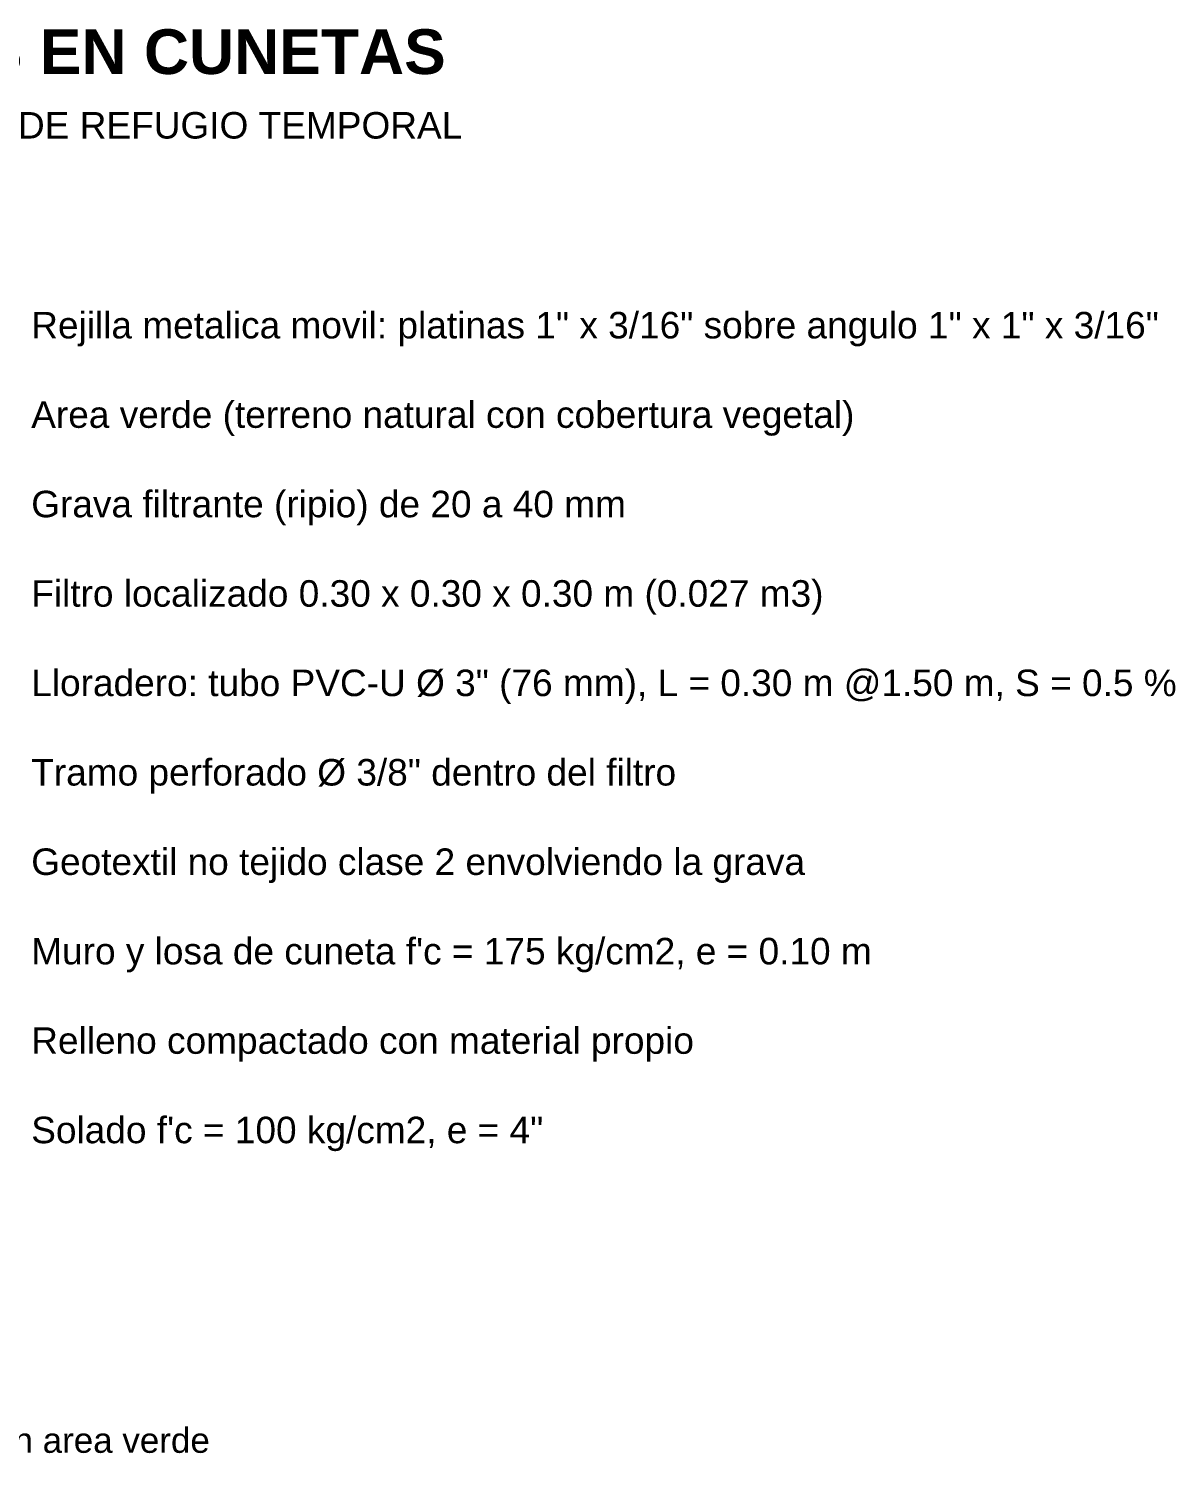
# Model space of a CAD drawing. Header units: metres. Extents: x 0 to 5.98, y 0.35 to 2.3.
# Drawn here: x 4.888 to 5.978, y 0.471 to 1.832 of the extents above; entities that cross this region are included whole.
import ezdxf
from ezdxf.enums import TextEntityAlignment as Align

# ---------------------------------------------------------------- set-up
doc = ezdxf.new("R2010")
doc.units = ezdxf.units.M
doc.layers.add('LEY-TEXTO', color=7, linetype='Continuous')
doc.layers.add('LEY-TITULO', color=160, linetype='Continuous')
doc.styles.add('ARIAL', font='arial.ttf')
doc.styles.add('ARIAL-N', font='arialbd.ttf')

# ---------------------------------------------------------------- blocks, each defined once
blk = doc.blocks.new('DETALLE_LLORADERO')
at = {"layer": 'LEY-TEXTO', "color": 7, "style": 'ARIAL'}
for s, height, p in [('Seccion cuneta - area verde (H variable segun perfil; se dibuja H = 0.50 m) - HOGAR DE REFUGIO TEMPORAL', 0.0252, (0.85, 0.89)), ('ESC. REAL (1 unidad = 1 m) - lloraderos solo en los muros colindantes con area verde', 0.0238, (0.85, -0.36))]:
    blk.add_text(s, height=height, dxfattribs=at).set_placement(p, align=Align.MIDDLE_CENTER)
for s, p in [('Rejilla metalica movil: platinas 1" x 3/16" sobre angulo 1" x 1" x 3/16"', (1.32, 0.7)), ('Area verde (terreno natural con cobertura vegetal)', (1.32, 0.615)), ('Grava filtrante (ripio) de 20 a 40 mm', (1.32, 0.53)), ('Filtro localizado 0.30 x 0.30 x 0.30 m (0.027 m3)', (1.32, 0.445)), ('Lloradero: tubo PVC-U Ø 3" (76 mm), L = 0.30 m @1.50 m, S = 0.5 %', (1.32, 0.36)), ('Tramo perforado Ø 3/8" dentro del filtro', (1.32, 0.275)), ('Geotextil no tejido clase 2 envolviendo la grava', (1.32, 0.19)), ("Muro y losa de cuneta f'c = 175 kg/cm2, e = 0.10 m", (1.32, 0.105)), ('Relleno compactado con material propio', (1.32, 0.02)), ('Solado f\'c = 100 kg/cm2, e = 4"', (1.32, -0.065))]:
    blk.add_text(s, height=0.0252, dxfattribs=at).set_placement(p, align=Align.MIDDLE_LEFT)
at = {"layer": 'LEY-TITULO', "color": 160, "style": 'ARIAL-N'}
blk.add_text('DETALLE DE INSTALACION DE LLORADEROS EN CUNETAS', height=0.0425, dxfattribs=at).set_placement((0.85, 0.96), align=Align.MIDDLE_CENTER)

msp = doc.modelspace()

# ---------------------------------------------------------------- block references
msp.add_blockref('DETALLE_LLORADERO', (3.57, 0.85))

doc.saveas('drawing.dxf')
